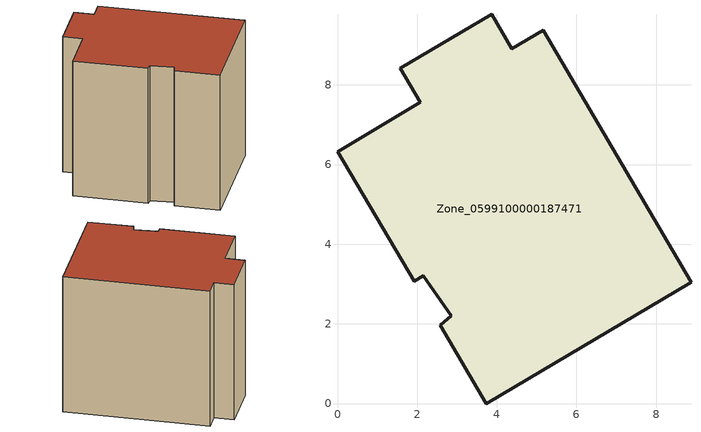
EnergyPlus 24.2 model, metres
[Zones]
Zone_0599100000187471
 floor ground (C_G): 2.16,3.21 1.92,3.07 0,6.32 2.08,7.56 1.58,8.42 3.87,9.77 4.38,8.91 5.16,9.37 8.88,3.05 3.74,0 2.58,1.97 2.85,2.21 z0
 wall outside (C_F): 4.38,8.91 3.87,9.77 1.58,8.42 2.08,7.56 0,6.32 1.92,3.07 2.16,3.21 2.85,2.21 2.58,1.97 3.74,0 8.88,3.05 5.16,9.37 4.38,8.91 z0:7.37
 roof outside (C_R): 2.16,3.21 2.85,2.21 2.58,1.97 3.74,0 8.88,3.05 5.16,9.37 4.38,8.91 3.87,9.77 1.58,8.42 2.08,7.56 0,6.32 1.92,3.07 z7.37
[BUILDING]
Pand.0599100000187471: North Axis=0; Terrain=City; Loads Convergence Tolerance Value=0.04; Temperature Convergence Tolerance Value=0.4; Solar Distribution=FullExterior; Maximum Number of Warmup Days=25; Minimum Number of Warmup Days=1
[Site:Location]
Rotterdam.The.Hague.AP_ZH_NLD Design_Conditions: Latitude=51.96; Longitude=4.45; Time Zone=1; Elevation=-4.5
[SITE:GROUNDTEMPERATURE:BUILDINGSURFACE]
18, 18, 18, 18, 18, 18, 18, 18, 18, 18, 18, 18
[MATERIAL] Thermal Absorptance=0.9; Solar Absorptance=0.7; Visible Absorptance=0.7
Name | Roughness | Thickness | Conductivity | Density | Specific Heat
G.TC.1946 | MediumSmooth | 0.15 | 1 | 540 | 1210
F.TC.1946 | Rough | 0.3 | 0.857143 | 1920 | 840
R.TC.1946 | MediumRough | 0.2 | 0.909091 | 1500 | 1000
[CONSTRUCTION]
C_G: G.TC.1946
C_F: F.TC.1946
C_R: R.TC.1946
[ZONE]
Zone_0599100000187471: Type=1; Multiplier=1; Ceiling Height=Autocalculate; Volume=Autocalculate; Floor Area=autocalculate; Part of Total Floor Area=Yes
[ZONEINFILTRATION:DESIGNFLOWRATE]
Infil_Zone_0599100000187471: Zone or ZoneList or Space or SpaceList=Zone_0599100000187471; Schedule=AlwaysOn; Design Flow Rate Calculation Method=Flow/Area; Flow Rate per Floor Area=0.003; Constant Term Coefficient=1; Temperature Term Coefficient=0; Velocity Term Coefficient=0; Velocity Squared Term Coefficient=0
[HVACTEMPLATE:ZONE:IDEALLOADSAIRSYSTEM]
Zone_0599100000187471: Maximum Heating Supply Air Temperature=50; Minimum Cooling Supply Air Temperature=13; Maximum Heating Supply Air Humidity Ratio=0.0156; Minimum Cooling Supply Air Humidity Ratio=0.0077; Heating Limit=NoLimit; Cooling Limit=NoLimit; Dehumidification Control Type=ConstantSensibleHeatRatio; Cooling Sensible Heat Ratio=0.7; Dehumidification Setpoint=60; Humidification Control Type=None; Humidification Setpoint=30; Outdoor Air Method=None; Outdoor Air Flow Rate per Person=0.00944; Outdoor Air Flow Rate per Zone Floor Area=0; Outdoor Air Flow Rate per Zone=0; Demand Controlled Ventilation Type=None; Outdoor Air Economizer Type=NoEconomizer; Heat Recovery Type=None; Sensible Heat Recovery Effectiveness=0.7; Latent Heat Recovery Effectiveness=0.65
[ZONECONTROL:THERMOSTAT]
ThermostatControl_Zone_0599100000187471: Zone or ZoneList=Zone_0599100000187471; Control Type Schedule=DualSetpointControlType; Control 1=Thermostat_Zone_0599100000187471; Temperature Difference Between Cutout And Setpoint=0
[THERMOSTATSETPOINT:DUALSETPOINT]
Thermostat_Zone_0599100000187471: Heating Setpoint Temperature Schedule=HeatingSetpoint_Zone_0599100000187471; Cooling Setpoint Temperature Schedule=CoolingSetpoint_Zone_0599100000187471
[SCHEDULE:COMPACT]
HeatingSetpoint_Zone_0599100000187471: Through: 12/31, For: AllDays, Until: 24:00, 21
CoolingSetpoint_Zone_0599100000187471: Through: 12/31, For: AllDays, Until: 24:00, 24
DualSetpointControlType: Through: 12/31, For: AllDays, Until: 24:00, 4
AlwaysOn: Through: 12/31, For: AllDays, Until: 24:00, 1
